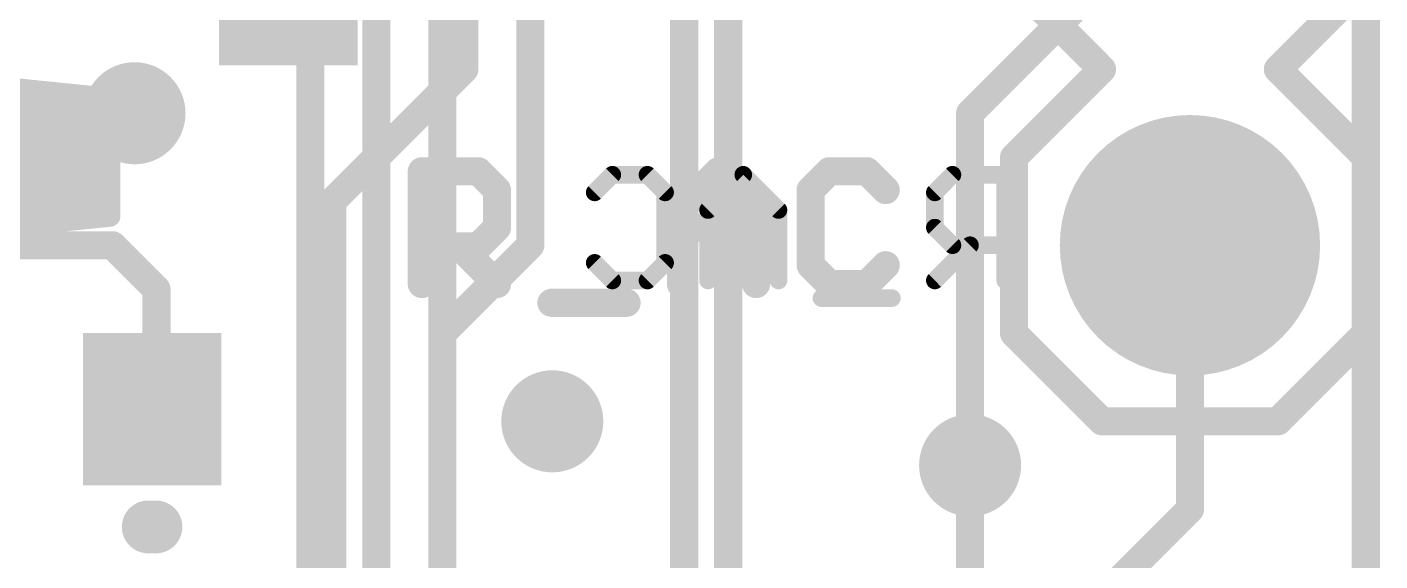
# Model space of a CAD drawing. Extents: x -17.9 to 25.5, y -0.1 to 79.8.
# Drawn here: x 15.73 to 25.5, y 26.93 to 30.78 of the extents above; entities that cross this region are included whole.
import ezdxf

# ---------------------------------------------------------------- set-up
doc = ezdxf.new("R2010")
doc.units = 0
for name, color, linetype in [('1', 12, 'CONTINUOUS'), ('16', 132, 'CONTINUOUS'), ('17', 110, 'CONTINUOUS'), ('18', 110, 'CONTINUOUS'), ('20', 53, 'CONTINUOUS'), ('21', 41, 'CONTINUOUS'), ('22', 40, 'CONTINUOUS')]:
    doc.layers.add(name, color=color, linetype=linetype)

# ---------------------------------------------------------------- blocks, each defined once
blk = doc.blocks.new('RECT')
blk.add_solid([(-0.5, -0.5), (0.5, -0.5), (-0.5, 0.5), (0.5, 0.5)])
blk = doc.blocks.new('ROUNDP')
at = {"const_width": 0.5}
blk.add_lwpolyline([(0, -0.25, 1), (0, 0.25, 1), (0, -0.25)], format="xyb", dxfattribs=at)
blk = doc.blocks.new('ROUNDV')
at = {"const_width": 0.5}
blk.add_lwpolyline([(0, -0.25, 1), (0, 0.25, 1), (0, -0.25)], format="xyb", dxfattribs=at)

msp = doc.modelspace()

# ---------------------------------------------------------------- linework, layer by layer
at = {"layer": '1'}
for points, const_width in [([(25.4, 55.88), (25.4, 0)], 0.1778), ([(20.4788, 33.9725), (20.4788, 25.4)], 0.2032), ([(19.3675, 29.21), (19.3675, 33.3375)], 0.2032), ([(18.8912, 32.2263), (18.8912, 30.48)], 0.2032), ([(18.8912, 30.48), (17.9388, 29.5275)], 0.2032), ([(17.9388, 25.4), (17.9388, 29.5275)], 0.2032), ([(14.9225, 29.21), (16.3513, 29.21)], 0.2032), ([(16.3513, 29.21), (16.6687, 28.8925)], 0.2032), ([(19.3675, 29.21), (18.7325, 28.575)], 0.2032), ([(16.6687, 28.8925), (16.6687, 28.0598)], 0.2032), ([(18.7325, 28.575), (18.7325, 24.4475)], 0.2032), ([(16.6687, 28.0598), (16.637, 28.028)], 0.2032), ([(22.5425, 27.6225), (22.5425, 13.245)], 0.2032)]:
    msp.add_lwpolyline(points, dxfattribs=dict(at, const_width=const_width))
at = {"layer": '1', "const_width": 0.1016}
for points in [[(18.9272, 30.4441, 1), (18.8553, 30.5159)], [(18.8405, 30.48, 1), (18.942, 30.48)], [(17.9028, 29.5634, 1), (17.9747, 29.4916)], [(17.9896, 29.5275, 1), (17.888, 29.5275)], [(16.3872, 29.2459, 1), (16.3153, 29.1741)], [(16.3513, 29.1592, 1), (16.3513, 29.2608)], [(19.4034, 29.1741, 1), (19.3316, 29.2459)], [(19.3167, 29.21, 1), (19.4183, 29.21)], [(16.7195, 28.8925, 1), (16.618, 28.8925)], [(16.6328, 28.8566, 1), (16.7047, 28.9284)], [(18.7833, 28.575, 1), (18.6817, 28.575)], [(18.6966, 28.6109, 1), (18.7684, 28.5391)], [(16.7047, 28.0238, 1), (16.6328, 28.0957)], [(16.6011, 28.0639, 1), (16.6729, 27.9921)], [(16.618, 28.0598, 1), (16.7195, 28.0598)], [(22.5933, 27.6225, 1), (22.4917, 27.6225)]]:
    msp.add_lwpolyline(points, format="xyb", dxfattribs=at)
at = {"layer": '16'}
for points, const_width in [([(25.4, 55.88), (25.4, 0)], 0.1778), ([(18.2563, 36.5125), (18.2563, 24.9238)], 0.2032), ([(17.78, 36.3538), (17.78, 24.6063)], 0.2032), ([(20.7963, 16.51), (20.7963, 35.7188)], 0.2032), ([(18.7325, 25.5587), (18.7325, 34.7662)], 0.2032), ([(22.5425, 30.1625), (24.13, 31.75)], 0.2032), ([(22.5425, 30.1625), (22.5425, 27.6225)], 0.2032), ([(24.13, 27.305), (24.13, 29.21)], 0.2032), ([(23.495, 26.67), (24.13, 27.305)], 0.2032)]:
    msp.add_lwpolyline(points, dxfattribs=dict(at, const_width=const_width))
at = {"layer": '16', "const_width": 0.1016}
for points in [[(22.5933, 30.1625, 1), (22.4917, 30.1625)], [(22.5066, 30.1984, 1), (22.5784, 30.1266)], [(24.1808, 29.21, 1), (24.0792, 29.21)], [(22.4917, 27.6225, 1), (22.5933, 27.6225)], [(24.0792, 27.305, 1), (24.1808, 27.305)], [(24.1659, 27.2691, 1), (24.0941, 27.3409)]]:
    msp.add_lwpolyline(points, format="xyb", dxfattribs=at)
at = {"layer": '20', "const_width": 0.2032}
msp.add_lwpolyline([(25.4, 0), (25.4, 55.88)], dxfattribs=at)
at = {"layer": '21'}
for points, const_width in [([(23.495, 30.48), (22.86, 31.115)], 0.2032), ([(25.4, 31.115), (24.765, 30.48)], 0.2032), ([(22.86, 29.845), (23.495, 30.48)], 0.2032), ([(24.765, 30.48), (25.4, 29.845)], 0.2032), ([(22.86, 28.575), (22.86, 29.845)], 0.2032), ([(25.4, 29.845), (25.4, 28.575)], 0.2032), ([(18.5845, 28.9306), (18.5845, 29.7441)], 0.2032), ([(18.5845, 29.7441), (18.9913, 29.7441)], 0.2032), ([(18.9913, 29.7441), (19.1269, 29.6085)], 0.2032), ([(20.4556, 29.4729), (20.7267, 29.7441)], 0.2032), ([(20.7267, 29.7441), (20.9979, 29.4729)], 0.2032), ([(21.5267, 29.7441), (21.3911, 29.6085)], 0.2032), ([(21.7978, 29.7441), (21.5267, 29.7441)], 0.2032), ([(21.9334, 29.6085), (21.7978, 29.7441)], 0.2032), ([(19.1269, 29.6085), (19.1269, 29.3373)], 0.2032), ([(21.3911, 29.6085), (21.3911, 29.0662)], 0.2032), ([(20.4556, 28.9306), (20.4556, 29.4729)], 0.2032), ([(20.9979, 29.4729), (20.9979, 28.9306)], 0.2032), ([(19.1269, 29.3373), (18.9913, 29.2018)], 0.2032), ([(20.4556, 29.3373), (20.9979, 29.3373)], 0.2032), ([(18.9913, 29.2018), (18.5845, 29.2018)], 0.2032), ([(18.8557, 29.2018), (19.1269, 28.9306)], 0.2032), ([(21.3911, 29.0662), (21.5267, 28.9306)], 0.2032), ([(21.7978, 28.9306), (21.9334, 29.0662)], 0.2032), ([(21.5267, 28.9306), (21.7978, 28.9306)], 0.2032), ([(19.52, 28.795), (20.0624, 28.795)], 0.2032), ([(23.495, 27.94), (22.86, 28.575)], 0.2032), ([(25.4, 28.575), (24.765, 27.94)], 0.2032), ([(24.765, 27.94), (23.495, 27.94)], 0.2032), ([(16.6091, 27.178), (16.6649, 27.178)], 0.381)]:
    msp.add_lwpolyline(points, dxfattribs=dict(at, const_width=const_width))
for points, const_width in [([(23.5309, 30.4441, 1), (23.4591, 30.5159)], 0.1016), ([(24.8009, 30.5159, 1), (24.7291, 30.4441)], 0.1016), ([(23.4591, 30.4441, 1), (23.5309, 30.5159)], 0.1016), ([(24.7291, 30.5159, 1), (24.8009, 30.4441)], 0.1016), ([(22.9108, 29.845, 1), (22.8092, 29.845)], 0.1016), ([(22.8241, 29.8809, 1), (22.8959, 29.8091)], 0.1016), ([(25.4508, 29.845, 1), (25.3492, 29.845)], 0.1016), ([(25.3641, 29.8091, 1), (25.4359, 29.8809)], 0.1016), ([(18.6353, 29.7441, 1), (18.5337, 29.7441)], 0.1016), ([(18.5845, 29.7949, 1), (18.5845, 29.6933)], 0.1016), ([(19.0272, 29.78, 1), (18.9553, 29.7082)], 0.1016), ([(18.9913, 29.6933, 1), (18.9913, 29.7949)], 0.1016), ([(20.7626, 29.78, 1), (20.6908, 29.7082)], 0.1016), ([(20.7626, 29.7082, 1), (20.6908, 29.78)], 0.1016), ([(21.5267, 29.7949, 1), (21.5267, 29.6933)], 0.1016), ([(21.5626, 29.7082, 1), (21.4907, 29.78)], 0.1016), ([(21.8337, 29.78, 1), (21.7619, 29.7082)], 0.1016), ([(21.7978, 29.6933, 1), (21.7978, 29.7949)], 0.1016), ([(19.1776, 29.6085, 1), (19.0761, 29.6085)], 0.1016), ([(19.0909, 29.5726, 1), (19.1628, 29.6444)], 0.1016), ([(21.4419, 29.6085, 1), (21.3403, 29.6085)], 0.1016), ([(21.3552, 29.6444, 1), (21.427, 29.5726)], 0.1016), ([(21.8975, 29.5726, 1), (21.9693, 29.6444)], 0.1016), ([(20.4196, 29.5088, 1), (20.4915, 29.437)], 0.1016), ([(20.5064, 29.4729, 1), (20.4048, 29.4729)], 0.1016), ([(21.0487, 29.4729, 1), (20.9471, 29.4729)], 0.1016), ([(20.962, 29.437, 1), (21.0338, 29.5088)], 0.1016), ([(19.1628, 29.3014, 1), (19.0909, 29.3733)], 0.1016), ([(20.4556, 29.3881, 1), (20.4556, 29.2865)], 0.1016), ([(20.9979, 29.2865, 1), (20.9979, 29.3881)], 0.1016), ([(18.5845, 29.2526, 1), (18.5845, 29.151)], 0.1016), ([(18.8916, 29.2377, 1), (18.8198, 29.1658)], 0.1016), ([(18.9913, 29.151, 1), (18.9913, 29.2526)], 0.1016), ([(19.0761, 29.3373, 1), (19.1776, 29.3373)], 0.1016), ([(18.9553, 29.2377, 1), (19.0272, 29.1658)], 0.1016), ([(21.427, 29.1021, 1), (21.3552, 29.0303)], 0.1016), ([(21.3403, 29.0662, 1), (21.4419, 29.0662)], 0.1016), ([(21.9693, 29.0303, 1), (21.8975, 29.1021)], 0.1016), ([(19.0909, 28.8947, 1), (19.1628, 28.9665)], 0.1016), ([(21.5267, 28.9814, 1), (21.5267, 28.8798)], 0.1016), ([(21.4907, 28.8947, 1), (21.5626, 28.9665)], 0.1016), ([(21.7619, 28.9665, 1), (21.8337, 28.8947)], 0.1016), ([(21.7978, 28.8798, 1), (21.7978, 28.9814)], 0.1016), ([(18.5337, 28.9306, 1), (18.6353, 28.9306)], 0.1016), ([(20.4048, 28.9306, 1), (20.5064, 28.9306)], 0.1016), ([(20.9471, 28.9306, 1), (21.0487, 28.9306)], 0.1016), ([(19.52, 28.8458, 1), (19.52, 28.7442)], 0.1016), ([(20.0624, 28.7442, 1), (20.0624, 28.8458)], 0.1016), ([(22.8959, 28.6109, 1), (22.8241, 28.5391)], 0.1016), ([(22.8092, 28.575, 1), (22.9108, 28.575)], 0.1016), ([(25.3492, 28.575, 1), (25.4508, 28.575)], 0.1016), ([(25.4359, 28.5391, 1), (25.3641, 28.6109)], 0.1016), ([(23.495, 27.9908, 1), (23.495, 27.8892)], 0.1016), ([(24.765, 27.8892, 1), (24.765, 27.9908)], 0.1016), ([(23.4591, 27.9041, 1), (23.5309, 27.9759)], 0.1016), ([(24.7291, 27.9759, 1), (24.8009, 27.9041)], 0.1016), ([(16.6091, 27.2733, 1), (16.6091, 27.0828)], 0.1905), ([(16.6649, 27.0828, 1), (16.6649, 27.2733)], 0.1905)]:
    msp.add_lwpolyline(points, format="xyb", dxfattribs=dict(at, const_width=const_width))
at = {"layer": '22'}
for points, const_width in [([(15.2034, 30.3863), (16.3327, 30.2715)], 0.15), ([(13.849, 30.3), (16.0523, 30.3)], 0.15), ([(16.3327, 30.2715), (16.3327, 29.4185)], 0.15), ([(13.9042, 30.15), (16.3327, 30.15)], 0.15), ([(13.938, 30), (16.3327, 30)], 0.15), ([(13.9521, 29.85), (16.3327, 29.85)], 0.15), ([(13.9403, 29.7), (16.3327, 29.7)], 0.15), ([(19.8323, 29.5915), (19.9594, 29.7187)], 0.127), ([(19.9594, 29.7187), (20.2137, 29.7187)], 0.127), ([(20.2137, 29.7187), (20.3408, 29.5915)], 0.127), ([(20.9051, 29.7187), (20.6509, 29.4644)], 0.127), ([(21.1593, 29.4644), (20.9051, 29.7187)], 0.127), ([(22.4152, 29.7187), (22.2881, 29.5915)], 0.127), ([(22.7965, 29.7187), (22.4152, 29.7187)], 0.127), ([(22.7965, 28.956), (22.7965, 29.7187)], 0.127), ([(13.9083, 29.55), (16.3327, 29.55)], 0.15), ([(20.3408, 29.5915), (20.3408, 29.0831)], 0.127), ([(22.2881, 29.5915), (22.2881, 29.3373)], 0.127), ([(20.6509, 29.4644), (20.6509, 28.956)], 0.127), ([(21.1593, 28.956), (21.1593, 29.4644)], 0.127), ([(13.8537, 29.4), (16.1507, 29.4)], 0.15), ([(16.3327, 29.4185), (15.2034, 29.3037)], 0.15), ([(21.1593, 29.3373), (20.6509, 29.3373)], 0.127), ([(22.2881, 29.3373), (22.4152, 29.2102)], 0.127), ([(22.5423, 29.2102), (22.2881, 28.956)], 0.127), ([(22.4152, 29.2102), (22.7965, 29.2102)], 0.127), ([(19.9594, 28.956), (19.8323, 29.0831)], 0.127), ([(20.3408, 29.0831), (20.2137, 28.956)], 0.127), ([(20.2137, 28.956), (19.9594, 28.956)], 0.127), ([(21.9779, 28.8289), (21.4695, 28.8289)], 0.127)]:
    msp.add_lwpolyline(points, dxfattribs=dict(at, const_width=const_width))
for points, const_width in [([(16.0523, 30.2625, 1), (16.0523, 30.3375)], 0.075), ([(16.3702, 30.2715, 1), (16.2951, 30.2715)], 0.075), ([(16.3289, 30.2342, 1), (16.3364, 30.3088)], 0.075), ([(16.3327, 30.1125, 1), (16.3327, 30.1875)], 0.075), ([(16.3327, 29.9625, 1), (16.3327, 30.0375)], 0.075), ([(16.3327, 29.8125, 1), (16.3327, 29.8875)], 0.075), ([(16.3327, 29.6625, 1), (16.3327, 29.7375)], 0.075), ([(19.9594, 29.7504, 1), (19.9594, 29.6869)], 0.0635), ([(19.9819, 29.6962, 1), (19.937, 29.7411)], 0.0635), ([(20.2361, 29.7411, 1), (20.1912, 29.6962)], 0.0635), ([(20.2137, 29.6869, 1), (20.2137, 29.7504)], 0.0635), ([(20.9276, 29.7411, 1), (20.8827, 29.6962)], 0.0635), ([(20.9276, 29.6962, 1), (20.8827, 29.7411)], 0.0635), ([(22.4152, 29.7504, 1), (22.4152, 29.6869)], 0.0635), ([(22.4376, 29.6962, 1), (22.3927, 29.7411)], 0.0635), ([(22.8283, 29.7187, 1), (22.7648, 29.7187)], 0.0635), ([(22.7965, 29.6869, 1), (22.7965, 29.7504)], 0.0635), ([(16.3327, 29.5125, 1), (16.3327, 29.5875)], 0.075), ([(19.8099, 29.614, 1), (19.8548, 29.5691)], 0.0635), ([(20.3725, 29.5915, 1), (20.309, 29.5915)], 0.0635), ([(20.3183, 29.5691, 1), (20.3632, 29.614)], 0.0635), ([(22.3198, 29.5915, 1), (22.2563, 29.5915)], 0.0635), ([(22.2656, 29.614, 1), (22.3105, 29.5691)], 0.0635), ([(20.6827, 29.4644, 1), (20.6192, 29.4644)], 0.0635), ([(20.6285, 29.4869, 1), (20.6734, 29.442)], 0.0635), ([(21.1911, 29.4644, 1), (21.1276, 29.4644)], 0.0635), ([(21.1369, 29.442, 1), (21.1818, 29.4869)], 0.0635), ([(16.1507, 29.3625, 1), (16.1507, 29.4375)], 0.075), ([(16.2951, 29.4185, 1), (16.3702, 29.4185)], 0.075), ([(16.3364, 29.3812, 1), (16.3289, 29.4558)], 0.075), ([(20.6509, 29.3691, 1), (20.6509, 29.3056)], 0.0635), ([(21.1593, 29.3056, 1), (21.1593, 29.3691)], 0.0635), ([(22.3105, 29.3598, 1), (22.2656, 29.3149)], 0.0635), ([(22.2563, 29.3373, 1), (22.3198, 29.3373)], 0.0635), ([(22.4152, 29.242, 1), (22.4152, 29.1785)], 0.0635), ([(22.3927, 29.1878, 1), (22.4376, 29.2327)], 0.0635), ([(22.5647, 29.1878, 1), (22.5198, 29.2327)], 0.0635), ([(22.7965, 29.1785, 1), (22.7965, 29.242)], 0.0635), ([(19.8548, 29.1056, 1), (19.8099, 29.0607)], 0.0635), ([(20.309, 29.0831, 1), (20.3725, 29.0831)], 0.0635), ([(20.3632, 29.0607, 1), (20.3183, 29.1056)], 0.0635), ([(19.9594, 28.9878, 1), (19.9594, 28.9243)], 0.0635), ([(19.937, 28.9335, 1), (19.9819, 28.9785)], 0.0635), ([(20.1912, 28.9785, 1), (20.2361, 28.9335)], 0.0635), ([(20.2137, 28.9243, 1), (20.2137, 28.9878)], 0.0635), ([(22.2656, 28.9785, 1), (22.3105, 28.9335)], 0.0635), ([(20.6192, 28.956, 1), (20.6827, 28.956)], 0.0635), ([(21.1276, 28.956, 1), (21.1911, 28.956)], 0.0635), ([(22.7648, 28.956, 1), (22.8283, 28.956)], 0.0635), ([(21.4695, 28.8606, 1), (21.4695, 28.7971)], 0.0635), ([(21.9779, 28.7971, 1), (21.9779, 28.8606)], 0.0635)]:
    msp.add_lwpolyline(points, format="xyb", dxfattribs=dict(at, const_width=const_width))

# ---------------------------------------------------------------- block references
at = {"layer": '1', "xscale": 1.1}
for p, rotation in [((17.6212, 31.0587), 270), ((16.637, 28.028), 90)]:
    msp.add_blockref('RECT', p, dxfattribs=dict(at, rotation=rotation))
at = {"layer": '17', "xscale": 1.8796, "yscale": 1.8796}
msp.add_blockref('ROUNDP', (24.13, 29.21), dxfattribs=at)
msp.add_blockref('ROUNDP', (24.13, 29.21), dxfattribs=at)
at = {"layer": '18', "xscale": 0.7366, "yscale": 0.7366}
for p in [(16.51, 30.1625), (16.51, 30.1625), (19.5263, 27.94), (19.5263, 27.94), (22.5425, 27.6225), (22.5425, 27.6225)]:
    msp.add_blockref('ROUNDV', p, dxfattribs=at)

doc.saveas('drawing.dxf')
